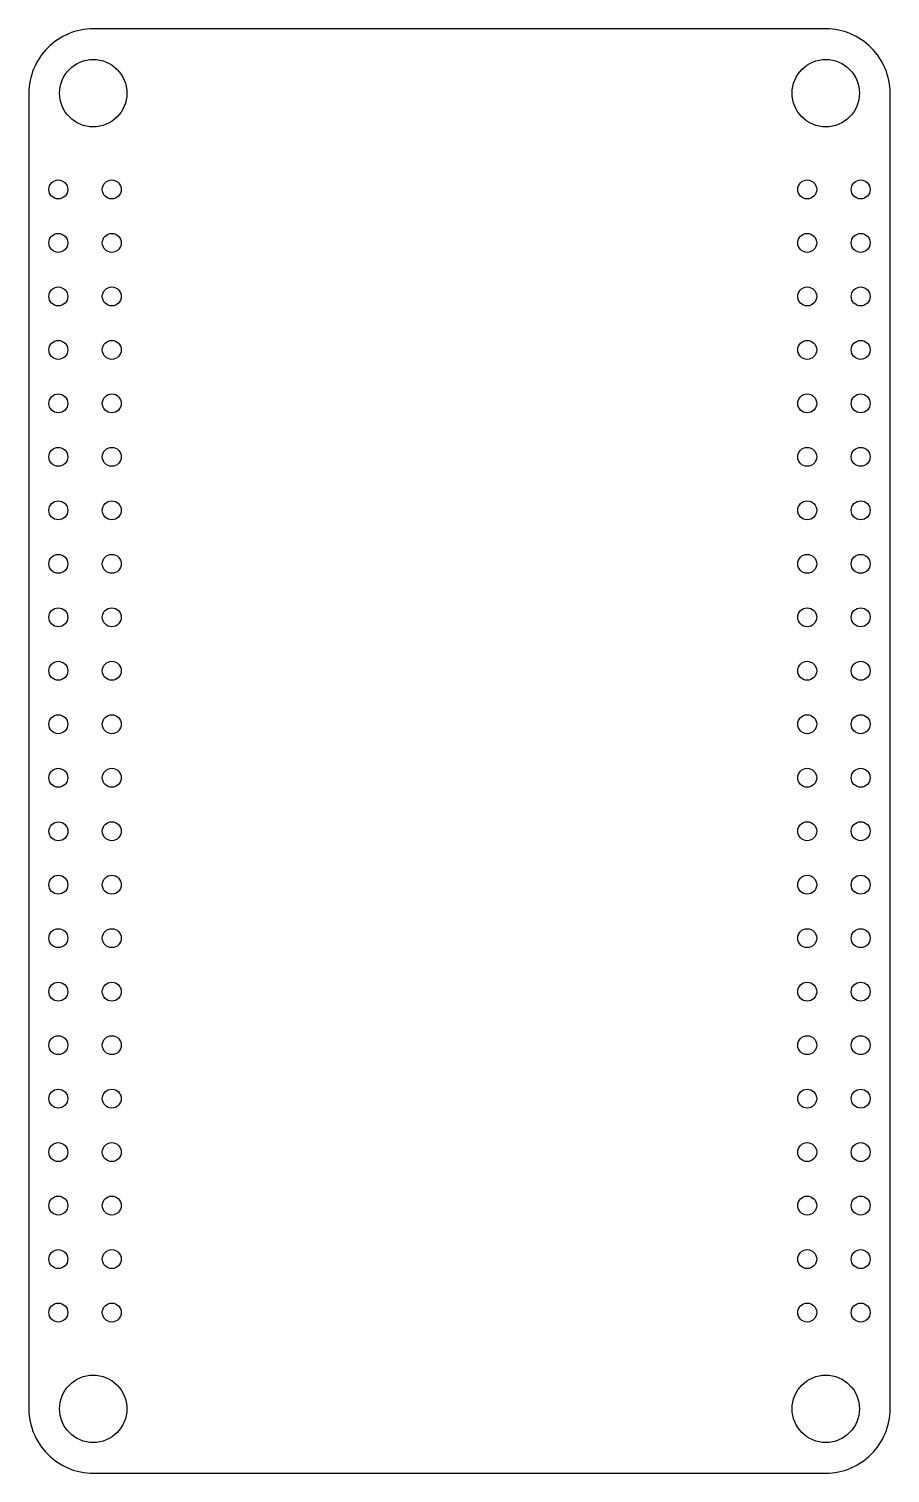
# Model space of a CAD drawing. Header units: millimetres. Extents: x -20.4 to 20.4, y -34.3 to 34.3.
import ezdxf

# ---------------------------------------------------------------- set-up
doc = ezdxf.new("R2010")
doc.units = ezdxf.units.MM

msp = doc.modelspace()

# ---------------------------------------------------------------- linework, layer by layer
at = {"layer": 'HOLE'}
for centre in [(-17.3937, 31.242), (17.3937, 31.242), (-17.3937, -31.242), (17.3937, -31.242)]:
    msp.add_circle(centre, 1.6, dxfattribs=at)
at = {"layer": 'OUTLINE'}
msp.add_lwpolyline([(-17.3937, -34.2953), (17.3937, -34.2953, 0.414214), (20.447, -31.242), (20.447, 31.242, 0.414214), (17.3937, 34.2953), (-17.3937, 34.2953, 0.414214), (-20.447, 31.242), (-20.447, -31.242, 0.414214)], format="xyb", close=True, dxfattribs=at)
at = {"layer": 'PIN'}
for centre in [(-19.05, 26.67), (-16.51, 26.67), (16.51, 26.67), (19.05, 26.67), (-19.05, 24.13), (-16.51, 24.13), (16.51, 24.13), (19.05, 24.13), (-19.05, 21.59), (-16.51, 21.59), (16.51, 21.59), (19.05, 21.59), (-19.05, 19.05), (-16.51, 19.05), (16.51, 19.05), (19.05, 19.05), (-19.05, 16.51), (-16.51, 16.51), (16.51, 16.51), (19.05, 16.51), (-19.05, 13.97), (-16.51, 13.97), (16.51, 13.97), (19.05, 13.97), (-19.05, 11.43), (-16.51, 11.43), (16.51, 11.43), (19.05, 11.43), (-19.05, 8.89), (-16.51, 8.89), (16.51, 8.89), (19.05, 8.89), (-19.05, 6.35), (-16.51, 6.35), (16.51, 6.35), (19.05, 6.35), (-19.05, 3.81), (-16.51, 3.81), (16.51, 3.81), (19.05, 3.81), (-19.05, 1.27), (-16.51, 1.27), (16.51, 1.27), (19.05, 1.27), (-19.05, -1.27), (-16.51, -1.27), (16.51, -1.27), (19.05, -1.27), (-19.0447, -3.8153), (-16.51, -3.81), (16.51, -3.81), (19.05, -3.81), (-19.05, -6.35), (-16.51, -6.35), (16.51, -6.35), (19.05, -6.35), (-19.05, -8.89), (-16.51, -8.89), (16.51, -8.89), (19.05, -8.89), (-19.05, -11.43), (-16.51, -11.43), (16.51, -11.43), (19.05, -11.43), (-19.05, -13.97), (-16.51, -13.97), (16.51, -13.97), (19.05, -13.97), (-19.05, -16.51), (-16.51, -16.51), (16.51, -16.51), (19.05, -16.51), (-19.05, -19.05), (-16.51, -19.05), (16.51, -19.05), (19.05, -19.05), (-19.05, -21.59), (-16.51, -21.59), (16.51, -21.59), (19.05, -21.59), (-19.05, -24.13), (-16.51, -24.13), (16.51, -24.13), (19.05, -24.13), (-19.05, -26.67), (-16.51, -26.67), (16.51, -26.67), (19.05, -26.67)]:
    msp.add_circle(centre, 0.45, dxfattribs=at)

doc.saveas('drawing.dxf')
